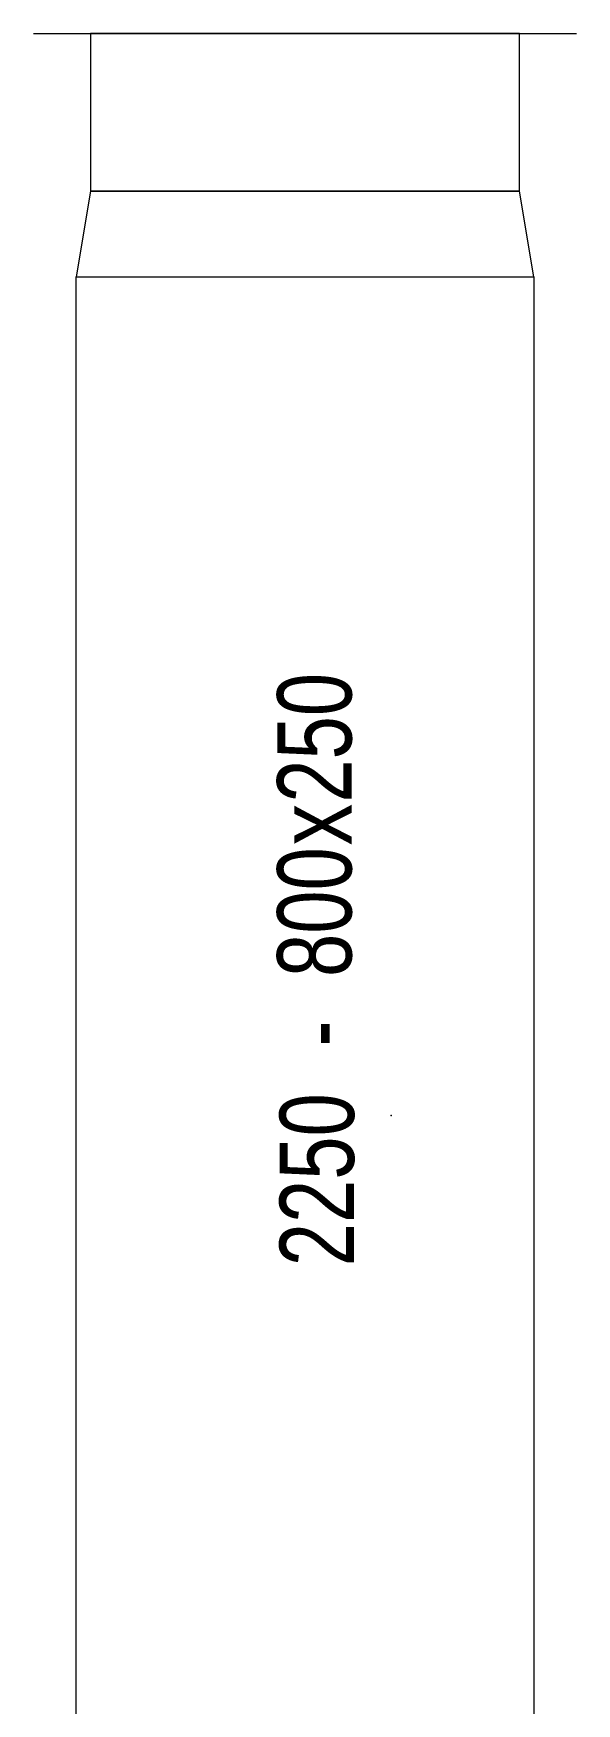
# Model space of a CAD drawing. Extents: x -2365 to 41970, y -230 to 8114.
# Drawn here: x 16472.1 to 16567.1, y 927.5 to 1219.9 of the extents above; entities that cross this region are included whole.
import ezdxf
from ezdxf.enums import TextEntityAlignment as Align

# ---------------------------------------------------------------- set-up
doc = ezdxf.new("R2010")
doc.units = 0
doc.header["$LTSCALE"] = 25
doc.layers.get('0').update_dxf_attribs({"color": 9, "lineweight": 9})
doc.layers.add('06D', color=9, linetype='Continuous', lineweight=9)
doc.styles.add('DEBI-BLOCK', font='arial.ttf', dxfattribs={"width": 0.8})

# ---------------------------------------------------------------- blocks, each defined once
blk = doc.blocks.new('DEBI001')
at = {"extrusion": (-1, 0, 2e-16)}
blk.add_point((0, 0), dxfattribs=at)
at = {"style": 'DEBI-BLOCK', "width": 0.75, "flags": 8}
for tag, p in [('DEBI', (0.3, 0.2)), ('-', (1.277, 0.2))]:
    blk.add_attdef(tag, text='', height=1, dxfattribs=at).set_placement(p, align=Align.BOTTOM_RIGHT)
blk.add_attdef('KESITX', text='', height=1, dxfattribs=at).set_placement((3.614, 1.533), align=Align.TOP_RIGHT)
at = {"style": 'DEBI-BLOCK', "width": 0.8, "flags": 8}
blk.add_attdef('X', text='', height=1, dxfattribs=at).set_placement((3.918, 1.533), align=Align.TOP_CENTER)
at = {"style": 'DEBI-BLOCK', "width": 0.75, "flags": 8}
blk.add_attdef('KESITY', text='', height=1, dxfattribs=at).set_placement((4.213, 1.533), align=Align.TOP_LEFT)
at = {"style": 'DEBI-BLOCK', "width": 0.75, "flags": 9}
blk.add_attdef('ID', text='', height=0.3, dxfattribs=at).set_placement((0, 0), align=Align.MIDDLE)
blk = doc.blocks.new('arackabul_kanal')
blk.add_line((2071.27, -2632.56), (2166.27, -2632.56))
for points in [[(2156.27, -2660.2), (2156.27, -2632.56), (2081.27, -2632.56), (2081.27, -2660.2)], [(2158.77, -2675.2), (2156.27, -2660.2), (2081.27, -2660.2), (2078.77, -2675.2)], [(2158.77, -2675.2), (2158.77, -3290.94), (2078.77, -3290.94), (2078.77, -2675.2)]]:
    blk.add_lwpolyline(points, close=True)
blk.add_lwpolyline([(2081.27, -2632.56), (2081.27, -2660.2)])
ref = blk.add_blockref('DEBI001', (2133.84, -2822.03), dxfattribs=dict(xscale=13, yscale=13, zscale=13, rotation=90.00000315941313))
ref.add_attrib('-', '-', dxfattribs={"height": 13, "rotation": 90, "style": 'DEBI-BLOCK', "width": 0.75, "flags": 8}).set_placement((2131.24, -2805.43), align=Align.BOTTOM_RIGHT)
ref.add_attrib('KESITY', '250', dxfattribs={"height": 13, "rotation": 90, "style": 'DEBI-BLOCK', "width": 0.75, "flags": 8}).set_placement((2113.91, -2767.26), align=Align.TOP_LEFT)
ref.add_attrib('X', 'x', dxfattribs={"height": 13, "rotation": 90, "style": 'DEBI-BLOCK', "width": 0.8, "flags": 8}).set_placement((2113.91, -2771.1), align=Align.TOP_CENTER)
ref.add_attrib('DEBI', '2250', dxfattribs={"height": 13, "rotation": 90, "style": 'DEBI-BLOCK', "width": 0.75, "flags": 8}).set_placement((2131.24, -2818.13), align=Align.BOTTOM_RIGHT)
ref.add_attrib('KESITX', '800', dxfattribs={"height": 13, "rotation": 90, "style": 'DEBI-BLOCK', "width": 0.75, "flags": 8}).set_placement((2113.91, -2775.05), align=Align.TOP_RIGHT)

msp = doc.modelspace()

# ---------------------------------------------------------------- block references
at = {"layer": '06D'}
msp.add_blockref('arackabul_kanal', (14400.84, 3852.5), dxfattribs=at)

doc.saveas('drawing.dxf')
